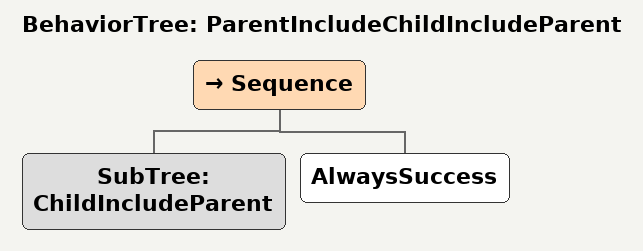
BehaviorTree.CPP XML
<root main_tree_to_execute = "ParentIncludeChildIncludeParent">
  <include path="child/child_include_parent.xml" />

  <BehaviorTree ID="ParentIncludeChildIncludeParent">
    <Sequence>
      <SubTree ID="ChildIncludeParent" />
      <AlwaysSuccess />
    </Sequence>
  </BehaviorTree>
</root>
